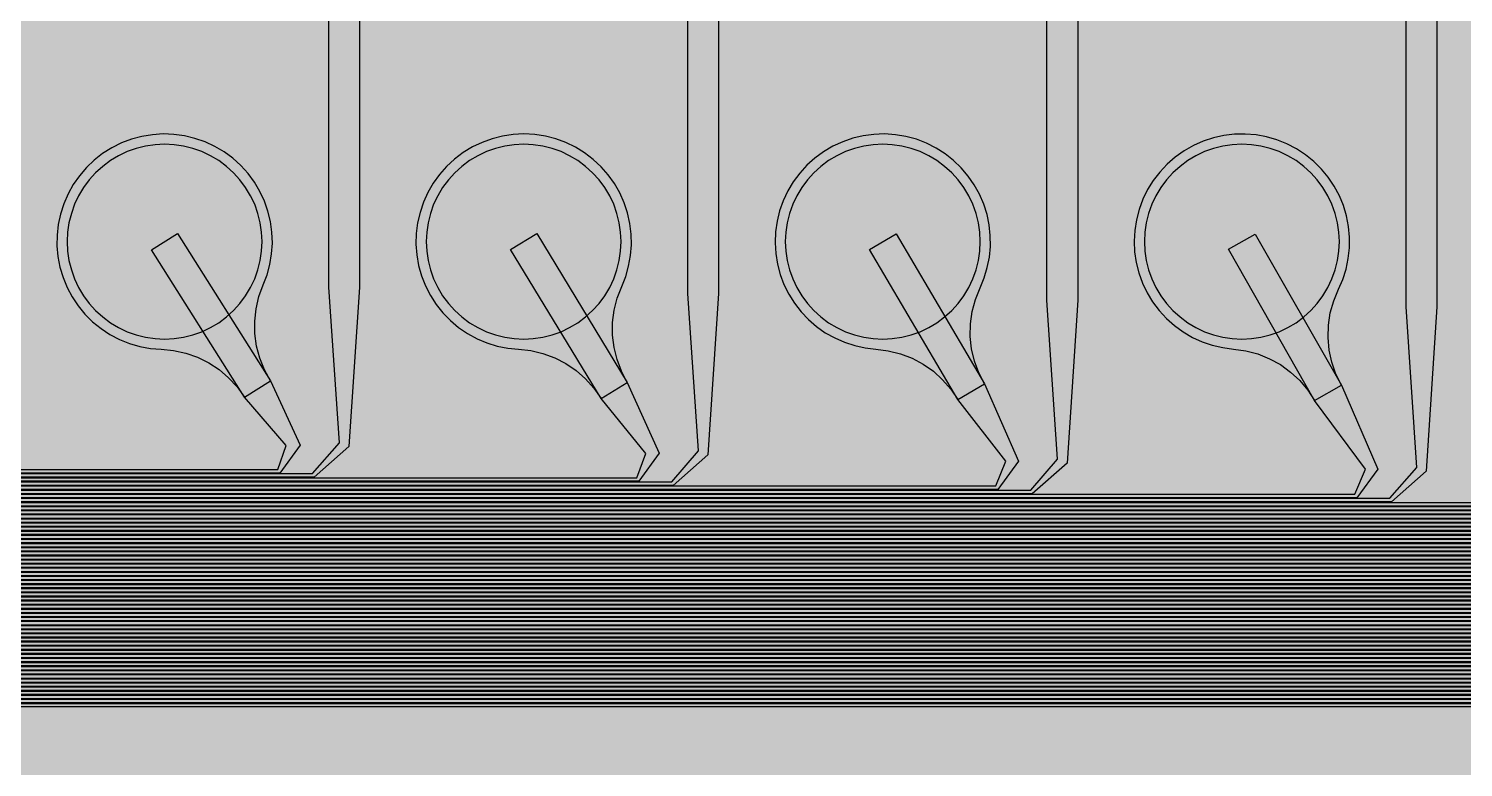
# Model space of a CAD drawing. Header units: metres. Extents: x -7231 to 10969, y -37556 to 1873.
# Drawn here: x 4474 to 5872, y -27294 to -26573 of the extents above; entities that cross this region are included whole.
import ezdxf

# ---------------------------------------------------------------- set-up
doc = ezdxf.new("R2010")
doc.units = ezdxf.units.M
for name, color, linetype in [('Metal1', 4, 'CONTINUOUS'), ('Metal2', 3, 'CONTINUOUS'), ('Polyimide', 7, 'CONTINUOUS'), ('Polyimide_Negative', 5, 'CONTINUOUS')]:
    doc.layers.add(name, color=color, linetype=linetype)

msp = doc.modelspace()

# ---------------------------------------------------------------- hatches: boundary and pattern name
at = {"layer": 'Polyimide'}
msp.add_hatch(color=7, dxfattribs=at).paths.add_polyline_path([(4065.7, -468), (4066.7, -502), (4068.5, -536), (4071.4, -570), (4075.5, -604), (4081, -638), (4088, -672), (4096.5, -706), (4106.6, -740), (4118.3, -774), (4131.6, -808), (4146.5, -842), (4162.9, -876), (4180.7, -910), (4199.8, -944), (4220.2, -978), (4241.7, -1012), (4264.2, -1046), (4287.5, -1080), (4311.5, -1114), (4336, -1148), (4360.9, -1182), (4385.9, -1216), (4410.9, -1250), (4435.7, -1284), (4460.2, -1318), (4484.2, -1352), (4507.5, -1385.9), (4530, -1419.9), (4551.5, -1453.9), (4571.9, -1487.9), (4591.1, -1521.9), (4608.9, -1555.9), (4625.3, -1589.9), (4640.1, -1623.9), (4653.4, -1657.9), (4665.1, -1691.9), (4675.2, -1725.9), (4683.7, -1759.9), (4690.7, -1793.9), (4696.2, -1827.9), (4700.3, -1861.9), (4703.2, -1895.9), (4705.1, -1929.9), (4706.1, -1963.9), (4706.4, -1997.9), (4706.5, -2031.9), (4706.5, -4793), (4710, -4838.4), (4720.2, -4882.7), (4737.1, -4925), (4760.1, -4964.2), (4788.9, -4999.5), (4822.6, -5030), (4860.5, -5055.1), (4901.8, -5074.2), (4901.8, -5074.2), (4970.7, -5105.2), (5034.7, -5145.3), (5092.8, -5193.5), (5143.8, -5249.2), (5186.9, -5311.2), (5221.2, -5378.4), (5246.2, -5449.7), (5261.4, -5523.7), (5266.5, -5599), (5261.4, -5674.3), (5246.2, -5748.3), (5221.2, -5819.6), (5186.9, -5886.8), (5143.8, -5948.8), (5092.8, -6004.5), (5034.7, -6052.7), (4970.7, -6092.8), (4901.8, -6123.8), (4860.5, -6142.9), (4822.6, -6168), (4788.9, -6198.5), (4760.1, -6233.8), (4737.1, -6273), (4720.2, -6315.3), (4710, -6359.6), (4706.5, -6405), (4706.5, -9221.5), (4710, -9266.9), (4720.2, -9311.2), (4737.1, -9353.5), (4760.1, -9392.7), (4788.9, -9428), (4822.6, -9458.5), (4860.5, -9483.6), (4901.8, -9502.7), (4970.7, -9533.7), (5034.7, -9573.8), (5092.8, -9622), (5143.8, -9677.7), (5186.9, -9739.7), (5221.2, -9806.9), (5246.2, -9878.2), (5261.4, -9952.2), (5266.5, -10027.5), (5261.4, -10102.8), (5246.2, -10176.8), (5221.2, -10248.1), (5186.9, -10315.3), (5143.8, -10377.3), (5092.8, -10433), (5034.7, -10481.2), (4970.7, -10521.3), (4901.8, -10552.3), (4860.5, -10571.4), (4822.6, -10596.5), (4788.9, -10627), (4760.1, -10662.3), (4737.1, -10701.5), (4720.2, -10743.8), (4710, -10788.1), (4706.5, -10833.5), (4706.5, -13650), (4710, -13695.4), (4720.2, -13739.7), (4737.1, -13782), (4760.1, -13821.2), (4788.9, -13856.5), (4822.6, -13887), (4860.5, -13912.1), (4901.8, -13931.2), (4970.7, -13962.2), (5034.7, -14002.2), (5092.8, -14050.5), (5143.8, -14106.2), (5186.9, -14168.2), (5221.2, -14235.4), (5246.2, -14306.7), (5261.4, -14380.7), (5266.5, -14456), (5261.4, -14531.3), (5246.2, -14605.3), (5221.2, -14676.5), (5186.9, -14743.8), (5143.8, -14805.8), (5092.8, -14861.5), (5034.7, -14909.7), (4970.7, -14949.8), (4901.8, -14980.8), (4860.5, -14999.9), (4822.6, -15025), (4788.9, -15055.5), (4760.1, -15090.8), (4737.1, -15130), (4720.2, -15172.3), (4710, -15216.6), (4706.5, -15262), (4706.5, -15456), (4720.9, -15750), (4764.1, -16041.3), (4835.7, -16326.8), (4934.9, -16604), (5060.7, -16870.2), (5212.1, -17122.7), (5387.5, -17359.2), (5585.2, -17577.3), (5803.3, -17775), (6039.8, -17950.4), (6292.3, -18101.8), (6558.4, -18227.6), (6835.6, -18326.8), (7121.2, -18398.3), (7412.4, -18441.5), (7706.5, -18456), (9969, -18456), (10047.4, -18459.8), (10125.1, -18471.4), (10201.2, -18490.4), (10275.2, -18516.9), (10346.1, -18550.5), (10413.5, -18590.8), (10476.5, -18637.6), (10534.7, -18690.3), (10587.4, -18748.5), (10634.2, -18811.5), (10674.5, -18878.9), (10708.1, -18949.8), (10734.6, -19023.8), (10753.6, -19099.9), (10765.2, -19177.6), (10769, -19256), (10769, -20895.8), (10730.2, -20951.4), (10694.6, -21009.1), (10662.2, -21068.6), (10633.2, -21129.9), (10607.6, -21192.7), (10585.5, -21256.7), (10566.9, -21322), (10552, -21388.1), (10540.8, -21455), (10533.4, -21522.3), (10529.6, -21590), (10529.6, -21657.8), (10533.4, -21725.5), (10540.8, -21792.9), (10552, -21859.7), (10566.9, -21925.9), (10585.5, -21991.1), (10607.6, -22055.2), (10633.2, -22117.9), (10662.2, -22179.2), (10694.6, -22238.7), (10730.2, -22296.4), (10769, -22352), (10769, -32454.2), (10728.7, -32510.5), (10691.7, -32568.9), (10658, -32629.3), (10627.8, -32691.6), (10601.2, -32755.4), (10578.2, -32820.7), (10558.9, -32887.1), (10543.4, -32954.5), (10531.8, -33022.7), (10524, -33091.4), (10520.1, -33160.5), (10520.1, -33229.7), (10524, -33298.8), (10531.8, -33367.5), (10543.4, -33435.7), (10558.9, -33503.1), (10578.2, -33569.5), (10601.2, -33634.8), (10627.8, -33698.6), (10658, -33760.8), (10691.7, -33821.3), (10728.7, -33879.7), (10769, -33936), (10769, -36556), (10765.2, -36634.4), (10753.6, -36712.1), (10734.6, -36788.2), (10708.1, -36862.1), (10674.5, -36933.1), (10634.2, -37000.5), (10587.4, -37063.5), (10534.7, -37121.7), (10476.5, -37174.4), (10413.5, -37221.2), (10346.1, -37261.5), (10275.2, -37295.1), (10201.2, -37321.6), (10125.1, -37340.6), (10047.4, -37352.1), (9969, -37356), (-6231, -37356), (-6309.4, -37352.1), (-6387.1, -37340.6), (-6463.2, -37321.6), (-6537.2, -37295.1), (-6608.1, -37261.5), (-6675.5, -37221.2), (-6738.5, -37174.4), (-6796.7, -37121.7), (-6849.4, -37063.5), (-6896.2, -37000.5), (-6936.5, -36933.1), (-6970.1, -36862.1), (-6996.6, -36788.2), (-7015.6, -36712.1), (-7027.2, -36634.4), (-7031, -36556), (-7031, -33936), (-6990.7, -33879.8), (-6953.7, -33821.3), (-6920, -33760.9), (-6889.8, -33698.6), (-6863.2, -33634.8), (-6840.2, -33569.5), (-6820.9, -33503.1), (-6805.4, -33435.7), (-6793.7, -33367.5), (-6785.9, -33298.8), (-6782, -33229.7), (-6782, -33160.5), (-6785.9, -33091.4), (-6793.7, -33022.7), (-6805.4, -32954.5), (-6820.9, -32887.1), (-6840.2, -32820.6), (-6863.2, -32755.4), (-6889.8, -32691.5), (-6920, -32629.3), (-6953.7, -32568.9), (-6990.7, -32510.4), (-7031, -32454.2), (-7031, -22364.8), (-6990.7, -22308.6), (-6953.7, -22250.1), (-6920, -22189.7), (-6889.8, -22127.5), (-6863.2, -22063.6), (-6840.2, -21998.4), (-6820.9, -21931.9), (-6805.4, -21864.5), (-6793.7, -21796.3), (-6785.9, -21727.6), (-6782, -21658.5), (-6782, -21589.3), (-6785.9, -21520.3), (-6793.7, -21451.5), (-6805.4, -21383.3), (-6820.9, -21315.9), (-6840.2, -21249.5), (-6863.2, -21184.2), (-6889.8, -21120.4), (-6920, -21058.1), (-6953.7, -20997.7), (-6990.7, -20939.3), (-7031, -20883), (-7031, -19256), (-7027.2, -19177.6), (-7015.6, -19099.9), (-6996.6, -19023.8), (-6970.1, -18949.8), (-6936.5, -18878.9), (-6896.2, -18811.5), (-6849.4, -18748.5), (-6796.7, -18690.3), (-6738.5, -18637.6), (-6675.5, -18590.8), (-6608.1, -18550.5), (-6537.2, -18516.9), (-6463.2, -18490.4), (-6387.1, -18471.4), (-6309.4, -18459.8), (-6231, -18456), (-3968.5, -18456), (-3674.4, -18441.5), (-3383.2, -18398.3), (-3097.6, -18326.8), (-2820.4, -18227.6), (-2554.3, -18101.8), (-2301.8, -17950.4), (-2065.3, -17775), (-1847.2, -17577.3), (-1649.5, -17359.2), (-1474.1, -17122.7), (-1322.7, -16870.2), (-1196.9, -16604), (-1097.7, -16326.8), (-1026.1, -16041.3), (-982.9, -15750), (-968.5, -15456), (-968.5, -15262), (-972, -15216.6), (-982.2, -15172.3), (-999.1, -15130), (-1022.1, -15090.8), (-1050.9, -15055.5), (-1084.6, -15025), (-1122.5, -14999.9), (-1163.8, -14980.8), (-1232.7, -14949.8), (-1296.7, -14909.7), (-1354.8, -14861.5), (-1405.8, -14805.8), (-1448.9, -14743.8), (-1483.2, -14676.5), (-1508.2, -14605.3), (-1523.4, -14531.3), (-1528.5, -14456), (-1523.4, -14380.7), (-1508.2, -14306.7), (-1483.2, -14235.4), (-1448.9, -14168.2), (-1405.8, -14106.2), (-1354.8, -14050.5), (-1296.7, -14002.2), (-1232.7, -13962.2), (-1163.8, -13931.2), (-1122.5, -13912.1), (-1084.6, -13887), (-1050.9, -13856.5), (-1022.1, -13821.2), (-999.1, -13782), (-982.2, -13739.7), (-972, -13695.4), (-968.5, -13650), (-968.5, -12309.6), (-972, -12264.3), (-982.2, -12219.9), (-999.1, -12177.7), (-1022.1, -12138.5), (-1050.9, -12103.2), (-1084.6, -12072.6), (-1122.5, -12047.5), (-1163.8, -12028.5), (-1232.7, -11997.4), (-1296.7, -11957.4), (-1354.8, -11909.1), (-1405.8, -11853.5), (-1448.9, -11791.5), (-1483.2, -11724.2), (-1508.2, -11653), (-1523.4, -11579), (-1528.5, -11503.7), (-1523.4, -11428.3), (-1508.2, -11354.4), (-1483.2, -11283.1), (-1448.9, -11215.9), (-1405.8, -11153.8), (-1354.8, -11098.2), (-1296.7, -11049.9), (-1232.7, -11009.9), (-1163.8, -10978.8), (-1122.5, -10959.8), (-1084.6, -10934.7), (-1050.9, -10904.1), (-1022.1, -10868.9), (-999.1, -10829.6), (-982.2, -10787.4), (-972, -10743), (-968.5, -10697.7), (-968.5, -9357.3), (-972, -9311.9), (-982.2, -9267.6), (-999.1, -9225.4), (-1022.1, -9186.1), (-1050.9, -9150.8), (-1084.6, -9120.3), (-1122.5, -9095.2), (-1163.8, -9076.2), (-1163.8, -9076.2), (-1232.7, -9045.1), (-1296.7, -9005.1), (-1354.8, -8956.8), (-1405.8, -8901.1), (-1448.9, -8839.1), (-1483.2, -8771.9), (-1508.2, -8700.6), (-1523.4, -8626.7), (-1528.5, -8551.3), (-1523.4, -8476), (-1508.2, -8402), (-1483.2, -8330.8), (-1448.9, -8263.5), (-1405.8, -8201.5), (-1354.8, -8145.9), (-1296.7, -8097.6), (-1232.7, -8057.6), (-1163.8, -8026.5), (-1163.8, -8026.5), (-1122.5, -8007.4), (-1084.6, -7982.4), (-1050.9, -7951.8), (-1022.1, -7916.5), (-999.1, -7877.3), (-982.2, -7835), (-972, -7790.7), (-968.5, -7745.4), (-968.5, -6405), (-972, -6359.6), (-982.2, -6315.3), (-999.1, -6273), (-1022.1, -6233.8), (-1050.9, -6198.5), (-1084.6, -6168), (-1122.5, -6142.9), (-1163.8, -6123.8), (-1163.8, -6123.8), (-1232.7, -6092.8), (-1296.7, -6052.7), (-1354.8, -6004.5), (-1405.8, -5948.8), (-1448.9, -5886.8), (-1483.2, -5819.6), (-1508.2, -5748.3), (-1523.4, -5674.3), (-1528.5, -5599), (-1523.4, -5523.7), (-1508.2, -5449.7), (-1483.2, -5378.4), (-1448.9, -5311.2), (-1405.8, -5249.2), (-1354.8, -5193.5), (-1296.7, -5145.3), (-1232.7, -5105.2), (-1163.8, -5074.2), (-1163.8, -5074.2), (-1122.5, -5055.1), (-1084.6, -5030), (-1050.9, -4999.5), (-1022.1, -4964.2), (-999.1, -4925), (-982.2, -4882.7), (-972, -4838.4), (-968.5, -4793), (-968.5, -2031.9), (-968.4, -1997.9), (-968.1, -1963.9), (-967.1, -1929.9), (-965.2, -1895.9), (-962.2, -1861.9), (-958, -1827.9), (-952.4, -1793.9), (-945.3, -1759.9), (-936.6, -1725.9), (-926.4, -1691.9), (-914.4, -1657.9), (-900.9, -1623.9), (-885.7, -1589.9), (-869.1, -1555.9), (-850.9, -1521.9), (-831.4, -1487.9), (-810.6, -1453.9), (-788.7, -1419.9), (-765.8, -1385.9), (-742.1, -1352), (-717.6, -1318), (-692.7, -1284), (-667.4, -1250), (-641.9, -1216), (-616.4, -1182), (-591.1, -1148), (-566.1, -1114), (-541.7, -1080), (-517.9, -1046), (-495, -1012), (-473.1, -978), (-452.4, -944), (-432.8, -910), (-414.7, -876), (-398, -842), (-382.9, -808), (-369.3, -774), (-357.4, -740), (-347.1, -706), (-338.4, -672), (-331.3, -638), (-325.7, -604), (-321.5, -570), (-318.6, -536), (-316.7, -502), (-315.7, -468), (-315.3, -434), (-315.2, -400), (-315.2, 401), (-315.2, 451), (-315.2, 1644), (-270.2, 1644), (-270, 1637.1), (-269.4, 1630.3), (-268.2, 1623.5), (-266.7, 1616.8), (-264.7, 1610.2), (-262.3, 1603.8), (-259.4, 1597.6), (-256.2, 1591.5), (-252.6, 1585.7), (-248.6, 1580.1), (-244.2, 1574.8), (-239.5, 1569.8), (-234.5, 1565.1), (-229.2, 1560.7), (-223.6, 1556.7), (-217.8, 1553.1), (-211.7, 1549.8), (-205.4, 1547), (-199, 1544.6), (-192.4, 1542.6), (-185.7, 1541), (-179, 1539.9), (-172.1, 1539.2), (-165.2, 1539), (-158.4, 1539.2), (-151.5, 1539.9), (-144.8, 1541), (-138.1, 1542.6), (-131.5, 1544.6), (-125.1, 1547), (-118.8, 1549.8), (-112.8, 1553.1), (-106.9, 1556.7), (-101.3, 1560.7), (-96, 1565.1), (-91, 1569.8), (-86.3, 1574.8), (-81.9, 1580.1), (-77.9, 1585.7), (-74.3, 1591.5), (-71.1, 1597.6), (-68.2, 1603.8), (-65.8, 1610.2), (-63.8, 1616.8), (-62.3, 1623.5), (-61.1, 1630.3), (-60.5, 1637.1), (-60.2, 1644), (1853, 1644), (1853, 1573), (3815.2, 1573), (3815.5, 1579.5), (3816.1, 1586.1), (3817.2, 1592.5), (3818.7, 1598.9), (3820.6, 1605.1), (3822.9, 1611.3), (3825.6, 1617.2), (3828.6, 1623), (3832.1, 1628.6), (3835.9, 1633.9), (3840.1, 1638.9), (3844.5, 1643.7), (3849.3, 1648.2), (3854.4, 1652.3), (3859.7, 1656.1), (3865.2, 1659.6), (3871, 1662.7), (3877, 1665.4), (3883.1, 1667.7), (3889.4, 1669.6), (3895.7, 1671.1), (3902.2, 1672.1), (3908.7, 1672.8), (3915.2, 1673), (3921.8, 1672.8), (3928.3, 1672.1), (3934.8, 1671.1), (3941.1, 1669.6), (3947.4, 1667.7), (3953.5, 1665.4), (3959.5, 1662.7), (3965.2, 1659.6), (3970.8, 1656.1), (3976.1, 1652.3), (3981.2, 1648.2), (3986, 1643.7), (3990.4, 1638.9), (3994.6, 1633.9), (3998.4, 1628.6), (4001.9, 1623), (4004.9, 1617.2), (4007.6, 1611.3), (4009.9, 1605.1), (4011.8, 1598.9), (4013.3, 1592.5), (4014.4, 1586.1), (4015, 1579.5), (4015.2, 1573), (4065.2, 1573), (4065.2, 451), (4065.2, 401), (4065.2, -400), (4065.3, -434), (4065.7, -468)])

# ---------------------------------------------------------------- linework, layer by layer
at = {"layer": 'Metal1'}
for points in [[(2640.8, -19211.9), (2640.8, -27202.3), (2669.7, -27231.2), (9450.8, -27231.2), (9479.8, -27202.3), (9479.8, -25831.7), (9450.8, -25802.8), (9010.8, -25802.8), (8976.6, -25773), (8966.5, -25636.9), (8966.5, -24931), (8996.5, -24931), (8996.5, -25636.9), (8986.4, -25769), (9012.2, -25799.2), (9452.2, -25799.2), (9483.2, -25830.3), (9483.2, -27203.7), (9452.2, -27234.7), (2668.3, -27234.7), (2637.2, -27203.7), (2637.2, -19211.9)], [(2648.8, -19211.9), (2648.8, -27194.3), (2677.7, -27223.2), (9442.8, -27223.2), (9471.8, -27194.3), (9471.8, -25839.7), (9442.8, -25810.7), (8660.8, -25810.7), (8626.6, -25781), (8616.5, -25643.3), (8616.5, -24931), (8646.5, -24931), (8646.5, -25643.3), (8636.4, -25777), (8662.2, -25807.2), (9444.2, -25807.2), (9475.3, -25838.3), (9475.3, -27195.7), (9444.2, -27226.7), (2676.3, -27226.7), (2645.2, -27195.7), (2645.2, -19211.9)], [(2656.8, -19211.9), (2656.8, -27186.3), (2685.7, -27215.2), (9434.8, -27215.2), (9463.8, -27186.3), (9463.8, -25847.7), (9434.8, -25818.7), (8310.8, -25818.7), (8276.6, -25789), (8266.5, -25649.7), (8266.5, -24931), (8296.5, -24931), (8296.5, -25649.7), (8286.4, -25785), (8312.2, -25815.2), (9436.2, -25815.2), (9467.2, -25846.3), (9467.2, -27187.7), (9436.2, -27218.8), (2684.3, -27218.8), (2653.2, -27187.7), (2653.2, -19211.9)], [(2664.8, -19211.9), (2664.8, -27178.3), (2693.7, -27207.2), (9426.8, -27207.2), (9455.8, -27178.3), (9455.8, -25855.7), (9426.8, -25826.8), (7960.8, -25826.8), (7926.6, -25797), (7916.5, -25656.1), (7916.5, -24931), (7946.5, -24931), (7946.5, -25656.1), (7936.4, -25793), (7962.2, -25823.2), (9428.2, -25823.2), (9459.3, -25854.3), (9459.3, -27179.7), (9428.2, -27210.7), (2692.3, -27210.7), (2661.2, -27179.7), (2661.2, -19211.9)], [(2672.8, -19211.9), (2672.8, -27170.3), (2701.7, -27199.2), (9418.8, -27199.2), (9447.8, -27170.3), (9447.8, -25863.7), (9418.8, -25834.8), (7610.8, -25834.8), (7576.7, -25805), (7566.5, -25662.5), (7566.5, -24931), (7596.5, -24931), (7596.5, -25662.5), (7586.3, -25801), (7612.2, -25831.2), (9420.2, -25831.2), (9451.2, -25862.3), (9451.2, -27171.7), (9420.2, -27202.7), (2700.3, -27202.7), (2669.2, -27171.7), (2669.2, -19211.9)], [(2680.8, -19211.9), (2680.8, -27162.3), (2709.7, -27191.2), (9410.8, -27191.2), (9439.8, -27162.3), (9439.8, -25871.7), (9410.8, -25842.7), (7260.8, -25842.7), (7226.7, -25813), (7216.5, -25668.9), (7216.5, -24931), (7246.5, -24931), (7246.5, -25668.9), (7236.3, -25809), (7262.2, -25839.2), (9412.2, -25839.2), (9443.3, -25870.3), (9443.3, -27163.7), (9412.2, -27194.7), (2708.3, -27194.7), (2677.2, -27163.7), (2677.2, -19211.9)], [(2688.8, -19211.9), (2688.8, -27154.3), (2717.7, -27183.2), (9402.8, -27183.2), (9431.8, -27154.3), (9431.8, -25879.7), (9402.8, -25850.7), (6910.8, -25850.7), (6876.7, -25821), (6866.5, -25675.3), (6866.5, -24931), (6896.5, -24931), (6896.5, -25675.3), (6886.3, -25817), (6912.2, -25847.2), (9404.2, -25847.2), (9435.2, -25878.3), (9435.2, -27155.7), (9404.2, -27186.8), (2716.3, -27186.8), (2685.2, -27155.7), (2685.2, -19211.9)], [(2696.8, -19211.9), (2696.8, -27146.3), (2725.7, -27175.2), (9394.8, -27175.2), (9423.8, -27146.3), (9423.8, -25887.7), (9394.8, -25858.8), (6560.8, -25858.8), (6526.8, -25829), (6516.5, -25681.7), (6516.5, -24931), (6546.5, -24931), (6546.5, -25681.7), (6536.2, -25825), (6562.2, -25855.2), (9396.2, -25855.2), (9427.3, -25886.3), (9427.3, -27147.7), (9396.2, -27178.7), (2724.3, -27178.7), (2693.2, -27147.7), (2693.2, -19211.9)], [(2704.8, -19211.9), (2704.8, -27138.3), (2733.7, -27167.2), (9386.8, -27167.2), (9415.8, -27138.3), (9415.8, -25895.7), (9386.8, -25866.8), (6210.8, -25866.8), (6176.8, -25837), (6166.5, -25688.1), (6166.5, -24931), (6196.5, -24931), (6196.5, -25688.1), (6186.2, -25833), (6212.2, -25863.2), (9388.2, -25863.2), (9419.2, -25894.3), (9419.2, -27139.7), (9388.2, -27170.7), (2732.3, -27170.7), (2701.2, -27139.7), (2701.2, -19211.9)], [(2712.8, -19211.9), (2712.8, -27130.3), (2741.7, -27159.2), (9378.8, -27159.2), (9407.8, -27130.3), (9407.8, -25903.7), (9378.8, -25874.7), (5860.8, -25874.7), (5826.8, -25844.9), (5816.5, -25694.5), (5816.5, -24931), (5846.5, -24931), (5846.5, -25694.5), (5836.2, -25841.1), (5862.2, -25871.2), (9380.2, -25871.2), (9411.3, -25902.3), (9411.3, -27131.7), (9380.2, -27162.7), (2740.3, -27162.7), (2709.2, -27131.7), (2709.2, -19211.9)], [(2720.8, -19211.9), (2720.8, -27122.3), (2749.7, -27151.2), (9370.8, -27151.2), (9399.8, -27122.3), (9399.8, -25911.7), (9370.8, -25882.7), (5510.8, -25882.7), (5476.8, -25852.9), (5466.5, -25700.9), (5466.5, -24931), (5496.5, -24931), (5496.5, -25700.9), (5486.2, -25849.1), (5512.2, -25879.2), (9372.2, -25879.2), (9403.2, -25910.3), (9403.2, -27123.7), (9372.2, -27154.8), (2748.3, -27154.8), (2717.2, -27123.7), (2717.2, -19211.9)], [(2728.8, -19211.9), (2728.8, -27114.3), (2757.7, -27143.2), (9362.8, -27143.2), (9391.8, -27114.3), (9391.8, -25919.7), (9362.8, -25890.8), (5160.8, -25890.8), (5126.9, -25860.9), (5116.5, -25707.3), (5116.5, -24931), (5146.5, -24931), (5146.5, -25707.3), (5136.1, -25857.1), (5162.2, -25887.2), (9364.2, -25887.2), (9395.3, -25918.3), (9395.3, -27115.7), (9364.2, -27146.7), (2756.3, -27146.7), (2725.2, -27115.7), (2725.2, -19211.9)], [(2736.8, -19211.9), (2736.8, -27106.3), (2765.7, -27135.2), (9354.8, -27135.2), (9383.8, -27106.3), (9383.8, -25927.7), (9354.8, -25898.8), (4810.8, -25898.8), (4776.9, -25868.9), (4766.5, -25713.7), (4766.5, -24931), (4796.5, -24931), (4796.5, -25713.7), (4786.1, -25865.1), (4812.2, -25895.2), (9356.2, -25895.2), (9387.2, -25926.3), (9387.2, -27107.7), (9356.2, -27138.7), (2764.3, -27138.7), (2733.2, -27107.7), (2733.2, -19211.9)], [(2744.8, -19211.9), (2744.8, -27098.3), (2773.7, -27127.2), (9346.8, -27127.2), (9375.8, -27098.3), (9375.8, -25935.7), (9346.8, -25906.7), (4460.8, -25906.7), (4426.9, -25876.9), (4416.5, -25720.1), (4416.5, -24931), (4446.5, -24931), (4446.5, -25720.1), (4436.1, -25873.1), (4462.2, -25903.2), (9348.2, -25903.2), (9379.3, -25934.3), (9379.3, -27099.7), (9348.2, -27130.7), (2772.3, -27130.7), (2741.2, -27099.7), (2741.2, -19211.9)], [(2752.8, -19211.9), (2752.8, -27090.3), (2781.7, -27119.2), (9338.8, -27119.2), (9367.8, -27090.3), (9367.8, -25943.7), (9338.8, -25914.7), (4110.8, -25914.7), (4076.9, -25884.9), (4066.5, -25726.5), (4066.5, -24931), (4096.5, -24931), (4096.5, -25726.5), (4086.1, -25881.1), (4112.2, -25911.2), (9340.2, -25911.2), (9371.2, -25942.3), (9371.2, -27091.7), (9340.2, -27122.8), (2780.3, -27122.8), (2749.2, -27091.7), (2749.2, -19211.9)], [(2760.8, -19211.9), (2760.8, -27082.3), (2789.7, -27111.2), (9330.8, -27111.2), (9359.8, -27082.3), (9359.8, -25951.7), (9330.8, -25922.8), (3760.8, -25922.8), (3726.9, -25892.9), (3716.5, -25732.9), (3716.5, -24931), (3746.5, -24931), (3746.5, -25732.9), (3736.1, -25889.1), (3762.2, -25919.2), (9332.2, -25919.2), (9363.3, -25950.3), (9363.3, -27083.7), (9332.2, -27114.7), (2788.3, -27114.7), (2757.2, -27083.7), (2757.2, -19211.9)], [(2768.8, -19211.9), (2768.8, -27074.3), (2797.7, -27103.2), (8950.8, -27103.2), (8977.1, -27073.2), (8966.5, -26902.1), (8966.5, -26041), (8996.5, -26041), (8996.5, -26902.1), (8985.9, -27076.8), (8952.2, -27106.7), (2796.3, -27106.7), (2765.2, -27075.7), (2765.2, -19211.9)], [(2776.8, -19211.9), (2776.8, -27066.3), (2805.7, -27095.2), (8600.8, -27095.2), (8627.1, -27065.2), (8616.5, -26895.7), (8616.5, -26041), (8646.5, -26041), (8646.5, -26895.7), (8635.9, -27068.8), (8602.2, -27098.7), (2804.3, -27098.7), (2773.2, -27067.7), (2773.2, -19211.9)], [(2784.8, -19211.9), (2784.8, -27058.3), (2813.7, -27087.2), (8250.8, -27087.2), (8277.1, -27057.2), (8266.5, -26889.3), (8266.5, -26041), (8296.5, -26041), (8296.5, -26889.3), (8285.9, -27060.8), (8252.2, -27090.8), (2812.3, -27090.8), (2781.2, -27059.7), (2781.2, -19211.9)], [(2792.8, -19211.9), (2792.8, -27050.3), (2821.7, -27079.2), (7900.8, -27079.2), (7927.1, -27049.2), (7916.5, -26882.9), (7916.5, -26041), (7946.5, -26041), (7946.5, -26882.9), (7935.9, -27052.8), (7902.2, -27082.8), (2820.3, -27082.8), (2789.2, -27051.7), (2789.2, -19211.9)], [(2800.8, -19211.9), (2800.8, -27042.3), (2829.7, -27071.2), (7550.8, -27071.2), (7577.1, -27041.2), (7566.5, -26876.5), (7566.5, -26041), (7596.5, -26041), (7596.5, -26876.5), (7585.9, -27044.8), (7552.2, -27074.7), (2828.3, -27074.7), (2797.2, -27043.7), (2797.2, -19211.9)], [(2808.8, -19211.9), (2808.8, -27034.3), (2837.7, -27063.2), (7200.8, -27063.2), (7227, -27033.2), (7216.5, -26870.1), (7216.5, -26041), (7246.5, -26041), (7246.5, -26870.1), (7236, -27036.8), (7202.2, -27066.7), (2836.3, -27066.7), (2805.2, -27035.7), (2805.2, -19211.9)], [(2816.8, -19211.9), (2816.8, -27026.3), (2845.7, -27055.2), (6850.8, -27055.2), (6877, -27025.1), (6866.5, -26863.7), (6866.5, -26041), (6896.5, -26041), (6896.5, -26863.7), (6886, -27028.9), (6852.2, -27058.8), (2844.3, -27058.8), (2813.2, -27027.7), (2813.2, -19211.9)], [(2824.8, -19211.9), (2824.8, -27018.3), (2853.7, -27047.2), (6500.8, -27047.2), (6527, -27017.1), (6516.5, -26857.3), (6516.5, -26041), (6546.5, -26041), (6546.5, -26857.3), (6536, -27020.9), (6502.2, -27050.8), (2852.3, -27050.8), (2821.2, -27019.7), (2821.2, -19211.9)], [(2832.7, -19211.9), (2832.7, -27010.3), (2861.7, -27039.2), (6150.8, -27039.2), (6177, -27009.1), (6166.5, -26850.9), (6166.5, -26041), (6196.5, -26041), (6196.5, -26850.9), (6186, -27012.9), (6152.2, -27042.7), (2860.3, -27042.7), (2829.2, -27011.7), (2829.2, -19211.9)], [(2840.7, -19211.9), (2840.7, -27002.3), (2869.7, -27031.2), (5800.8, -27031.2), (5827, -27001.1), (5816.5, -26844.5), (5816.5, -26041), (5846.5, -26041), (5846.5, -26844.5), (5836, -27004.9), (5802.2, -27034.7), (2868.3, -27034.7), (2837.2, -27003.7), (2837.2, -19211.9)], [(2848.7, -19211.9), (2848.7, -26994.3), (2877.7, -27023.2), (5450.8, -27023.2), (5476.9, -26993.1), (5466.5, -26838.1), (5466.5, -26041), (5496.5, -26041), (5496.5, -26838.1), (5486.1, -26996.9), (5452.2, -27026.8), (2876.3, -27026.8), (2845.2, -26995.7), (2845.2, -19211.9)], [(2856.7, -19211.9), (2856.7, -26986.3), (2885.7, -27015.2), (5100.8, -27015.2), (5126.9, -26985.1), (5116.5, -26831.7), (5116.5, -26041), (5146.5, -26041), (5146.5, -26831.7), (5136.1, -26988.9), (5102.2, -27018.8), (2884.3, -27018.8), (2853.2, -26987.7), (2853.2, -19211.9)], [(2864.7, -19211.9), (2864.7, -26978.3), (2893.7, -27007.2), (4750.8, -27007.2), (4776.9, -26977.1), (4766.5, -26825.3), (4766.5, -26041), (4796.5, -26041), (4796.5, -26825.3), (4786.1, -26980.9), (4752.2, -27010.7), (2892.3, -27010.7), (2861.2, -26979.7), (2861.2, -19211.9)]]:
    msp.add_lwpolyline(points, dxfattribs=at)
at = {"layer": 'Metal2'}
for points in [[(2644.8, -19211.9), (2644.8, -27198.3), (2673.7, -27227.2), (9446.8, -27227.2), (9475.8, -27198.3), (9475.8, -25835.7), (9446.8, -25806.8), (8970.2, -25806.8), (8910.8, -25796.5), (8795.9, -25681.6), (8817.1, -25660.4), (8927.8, -25771.1), (8970.8, -25803.2), (9448.2, -25803.2), (9479.3, -25834.3), (9479.3, -27199.7), (9448.2, -27230.7), (2672.3, -27230.7), (2641.2, -27199.7), (2641.2, -19211.9)], [(2652.8, -19211.9), (2652.8, -27190.3), (2681.7, -27219.2), (9438.8, -27219.2), (9467.8, -27190.3), (9467.8, -25843.7), (9438.8, -25814.8), (8628.2, -25814.8), (8568.9, -25804.3), (8565.9, -25801.6), (8445.9, -25681.6), (8467.1, -25660.4), (8587.1, -25780.4), (8585.6, -25779.3), (8628.8, -25811.2), (9440.2, -25811.2), (9471.2, -25842.3), (9471.2, -27191.7), (9440.2, -27222.7), (2680.3, -27222.7), (2649.2, -27191.7), (2649.2, -19211.9)], [(2660.8, -19211.9), (2660.8, -27182.3), (2689.7, -27211.2), (9430.8, -27211.2), (9459.8, -27182.3), (9459.8, -25851.7), (9430.8, -25822.7), (8286.2, -25822.7), (8228.2, -25810.4), (8215.9, -25801.6), (8095.9, -25681.6), (8117.1, -25660.4), (8237.1, -25780.4), (8242.4, -25789.1), (8286.8, -25819.2), (9432.2, -25819.2), (9463.2, -25850.3), (9463.2, -27183.7), (9432.2, -27214.7), (2688.3, -27214.7), (2657.2, -27183.7), (2657.2, -19211.9)], [(2668.8, -19211.9), (2668.8, -27174.3), (2697.7, -27203.2), (9422.8, -27203.2), (9451.8, -27174.3), (9451.8, -25859.7), (9422.8, -25830.7), (7944.2, -25830.7), (7887, -25817.1), (7865.9, -25801.6), (7745.9, -25681.6), (7767.1, -25660.4), (7887.1, -25780.4), (7899.5, -25798.4), (7944.8, -25827.2), (9424.2, -25827.2), (9455.2, -25858.3), (9455.2, -27175.7), (9424.2, -27206.8), (2696.3, -27206.8), (2665.2, -27175.7), (2665.2, -19211.9)], [(2676.8, -19211.9), (2676.8, -27166.3), (2705.7, -27195.2), (9414.8, -27195.2), (9443.8, -27166.3), (9443.8, -25867.7), (9414.8, -25838.8), (7602.2, -25838.8), (7545.7, -25824.2), (7515.9, -25801.6), (7395.9, -25681.6), (7417.1, -25660.4), (7537.1, -25780.4), (7556.9, -25807.4), (7602.8, -25835.2), (9416.2, -25835.2), (9447.2, -25866.3), (9447.2, -27167.7), (9416.2, -27198.7), (2704.3, -27198.7), (2673.2, -27167.7), (2673.2, -19211.9)], [(2684.8, -19211.9), (2684.8, -27158.3), (2713.7, -27187.2), (9406.8, -27187.2), (9435.8, -27158.3), (9435.8, -25875.7), (9406.8, -25846.8), (7260.2, -25846.8), (7204.2, -25831.4), (7165.9, -25801.6), (7045.9, -25681.6), (7067.1, -25660.4), (7187.1, -25780.4), (7214.4, -25816.2), (7260.8, -25843.2), (9408.2, -25843.2), (9439.2, -25874.3), (9439.2, -27159.7), (9408.2, -27190.7), (2712.3, -27190.7), (2681.2, -27159.7), (2681.2, -19211.9)], [(2692.8, -19211.9), (2692.8, -27150.3), (2721.7, -27179.2), (9398.8, -27179.2), (9427.8, -27150.3), (9427.8, -25883.7), (9398.8, -25854.7), (6877.3, -25854.7), (6822.7, -25837.4), (6798.7, -25814.3), (6694.6, -25680.2), (6718.4, -25661.8), (6822.4, -25795.9), (6835.9, -25821.2), (6878.1, -25851.2), (9400.2, -25851.2), (9431.2, -25882.3), (9431.2, -27151.7), (9400.2, -27182.7), (2720.3, -27182.7), (2689.2, -27151.7), (2689.2, -19211.9)], [(2700.8, -19211.9), (2700.8, -27142.3), (2729.7, -27171.2), (9390.8, -27171.2), (9419.8, -27142.3), (9419.8, -25891.7), (9390.8, -25862.7), (6527.3, -25862.7), (6473.5, -25844.5), (6445.7, -25816.2), (6344.5, -25679.9), (6368.5, -25662.1), (6469.8, -25798.3), (6486.2, -25829.4), (6528.1, -25859.2), (9392.2, -25859.2), (9423.2, -25890.3), (9423.2, -27143.7), (9392.2, -27174.8), (2728.3, -27174.8), (2697.2, -27143.7), (2697.2, -19211.9)], [(2708.8, -19211.9), (2708.8, -27134.3), (2737.7, -27163.2), (9382.8, -27163.2), (9411.8, -27134.3), (9411.8, -25899.7), (9382.8, -25870.8), (6177.3, -25870.8), (6124.2, -25851.6), (6092.8, -25817.9), (5994.3, -25679.7), (6018.7, -25662.3), (6117.3, -25800.5), (6136.4, -25837.5), (6178.1, -25867.2), (9384.2, -25867.2), (9415.2, -25898.3), (9415.2, -27135.7), (9384.2, -27166.7), (2736.3, -27166.7), (2705.2, -27135.7), (2705.2, -19211.9)], [(2716.8, -19211.9), (2716.8, -27126.3), (2745.7, -27155.2), (9374.8, -27155.2), (9403.8, -27126.3), (9403.8, -25907.7), (9374.8, -25878.8), (5827.3, -25878.8), (5774.9, -25858.8), (5740.1, -25819.5), (5644.1, -25679.5), (5668.9, -25662.5), (5764.8, -25802.5), (5786.6, -25845.7), (5828.1, -25875.2), (9376.2, -25875.2), (9407.2, -25906.3), (9407.2, -27127.7), (9376.2, -27158.7), (2744.3, -27158.7), (2713.2, -27127.7), (2713.2, -19211.9)], [(2724.8, -19211.9), (2724.8, -27118.3), (2753.7, -27147.2), (9366.8, -27147.2), (9395.8, -27118.3), (9395.8, -25915.7), (9366.8, -25886.7), (5477.3, -25886.7), (5425.5, -25866.2), (5387.4, -25820.9), (5294, -25679.3), (5319, -25662.7), (5412.5, -25804.4), (5436.9, -25853.8), (5478.2, -25883.2), (9368.2, -25883.2), (9399.2, -25914.3), (9399.2, -27119.7), (9368.2, -27150.7), (2752.3, -27150.7), (2721.2, -27119.7), (2721.2, -19211.9)], [(2732.8, -19211.9), (2732.8, -27110.3), (2761.7, -27139.2), (9358.8, -27139.2), (9387.8, -27110.3), (9387.8, -25923.7), (9358.8, -25894.7), (5127.3, -25894.7), (5076.1, -25873.5), (5034.9, -25822.2), (4943.8, -25679.1), (4969.2, -25662.9), (5060.2, -25806.1), (5087.1, -25861.8), (5128.2, -25891.2), (9360.2, -25891.2), (9391.2, -25922.3), (9391.2, -27111.7), (9360.2, -27142.8), (2760.3, -27142.8), (2729.2, -27111.7), (2729.2, -19211.9)], [(2740.8, -19211.9), (2740.8, -27102.3), (2769.7, -27131.2), (9350.8, -27131.2), (9379.8, -27102.3), (9379.8, -25931.7), (9350.8, -25902.8), (4777.3, -25902.8), (4726.7, -25881), (4682.5, -25823.5), (4593.7, -25678.8), (4619.3, -25663.2), (4708.1, -25807.8), (4737.3, -25869.9), (4778.2, -25899.2), (9352.2, -25899.2), (9383.2, -25930.3), (9383.2, -27103.7), (9352.2, -27134.7), (2768.3, -27134.7), (2737.2, -27103.7), (2737.2, -19211.9)], [(2748.8, -19211.9), (2748.8, -27094.3), (2777.7, -27123.2), (9342.8, -27123.2), (9371.8, -27094.3), (9371.8, -25939.7), (9342.8, -25910.8), (4427.2, -25910.8), (4377.3, -25888.4), (4330.2, -25824.6), (4243.6, -25678.7), (4269.4, -25663.3), (4356, -25809.3), (4387.6, -25878), (4428.2, -25907.2), (9344.2, -25907.2), (9375.2, -25938.3), (9375.2, -27095.7), (9344.2, -27126.7), (2776.3, -27126.7), (2745.2, -27095.7), (2745.2, -19211.9)], [(2756.8, -19211.9), (2756.8, -27086.3), (2785.7, -27115.2), (9334.8, -27115.2), (9363.8, -27086.3), (9363.8, -25947.7), (9334.8, -25918.7), (4077.2, -25918.7), (4027.8, -25896), (3978, -25825.6), (3893.5, -25678.5), (3919.5, -25663.5), (4004, -25810.7), (4037.8, -25886), (4078.2, -25915.2), (9336.2, -25915.2), (9367.2, -25946.3), (9367.2, -27087.7), (9336.2, -27118.7), (2784.3, -27118.7), (2753.2, -27087.7), (2753.2, -19211.9)], [(2764.8, -19211.9), (2764.8, -27078.3), (2793.7, -27107.2), (9326.8, -27107.2), (9355.8, -27078.3), (9355.8, -25955.7), (9326.8, -25926.7), (3727.2, -25926.7), (3678.3, -25903.5), (3625.9, -25826.6), (3543.4, -25678.3), (3569.6, -25663.7), (3652.1, -25812), (3688, -25894), (3728.2, -25923.2), (9328.2, -25923.2), (9359.2, -25954.3), (9359.2, -27079.7), (9328.2, -27110.8), (2792.3, -27110.8), (2761.2, -27079.7), (2761.2, -19211.9)], [(2772.8, -19211.9), (2772.8, -27070.3), (2801.7, -27099.2), (8916.8, -27099.2), (8930.8, -27073.2), (8863.9, -26948.3), (8792.8, -26787.1), (8820.2, -26774.9), (8891.4, -26936.2), (8940.4, -27073.9), (8918.7, -27102.8), (2800.3, -27102.8), (2769.2, -27071.7), (2769.2, -19211.9)], [(2780.8, -19211.9), (2780.8, -27062.3), (2809.7, -27091.2), (8566.8, -27091.2), (8580.5, -27065.3), (8514, -26944.3), (8442.8, -26787.2), (8470.2, -26774.8), (8541.3, -26932), (8590.2, -27066), (8568.7, -27094.7), (2808.3, -27094.7), (2777.2, -27063.7), (2777.2, -19211.9)], [(2788.8, -19211.9), (2788.8, -27054.3), (2817.7, -27083.2), (8216.8, -27083.2), (8230.2, -27057.5), (8164.4, -26941.2), (8092.9, -26787.3), (8120.1, -26774.7), (8191.6, -26928.6), (8240, -27058.1), (8218.7, -27086.7), (2816.3, -27086.7), (2785.2, -27055.7), (2785.2, -19211.9)], [(2796.8, -19211.9), (2796.8, -27046.3), (2825.7, -27075.2), (7866.7, -27075.2), (7879.8, -27049.6), (7816, -26940.6), (7743, -26787.5), (7770, -26774.5), (7843.1, -26927.7), (7889.8, -27050.2), (7868.7, -27078.8), (2824.3, -27078.8), (2793.2, -27047.7), (2793.2, -19211.9)], [(2804.8, -19211.9), (2804.8, -27038.3), (2833.7, -27067.2), (7516.7, -27067.2), (7529.4, -27041.8), (7467.7, -26940), (7393, -26787.6), (7420, -26774.4), (7494.7, -26926.8), (7539.6, -27042.3), (7518.7, -27070.8), (2832.3, -27070.8), (2801.2, -27039.7), (2801.2, -19211.9)], [(2812.8, -19211.9), (2812.8, -27030.3), (2841.7, -27059.2), (7166.7, -27059.2), (7178.9, -27034), (7119.5, -26939.3), (7043.1, -26787.8), (7069.9, -26774.2), (7146.3, -26925.8), (7189.5, -27034.4), (7168.7, -27062.7), (2840.3, -27062.7), (2809.2, -27031.7), (2809.2, -19211.9)], [(2820.8, -19211.9), (2820.8, -27022.3), (2849.7, -27051.2), (6816.7, -27051.2), (6828.5, -27026.2), (6771.4, -26938.5), (6693.2, -26787.9), (6719.8, -26774.1), (6798, -26924.7), (6839.3, -27026.6), (6818.7, -27054.7), (2848.3, -27054.7), (2817.2, -27023.7), (2817.2, -19211.9)], [(2828.8, -19211.9), (2828.8, -27014.3), (2857.7, -27043.2), (6466.7, -27043.2), (6478, -27018.4), (6423.3, -26937.7), (6343.3, -26788.1), (6369.7, -26773.9), (6449.8, -26923.6), (6489.2, -27018.7), (6468.7, -27046.7), (2856.3, -27046.7), (2825.2, -27015.7), (2825.2, -19211.9)], [(2836.8, -19211.9), (2836.8, -27006.3), (2865.7, -27035.2), (6116.7, -27035.2), (6127.4, -27010.6), (6075.3, -26936.8), (5993.4, -26788.2), (6019.6, -26773.8), (6101.6, -26922.4), (6139, -27010.8), (6118.7, -27038.8), (2864.3, -27038.8), (2833.2, -27007.7), (2833.2, -19211.9)], [(2844.8, -19211.9), (2844.8, -26998.3), (2873.7, -27027.2), (5766.7, -27027.2), (5776.9, -27002.9), (5727.4, -26935.9), (5643.5, -26788.4), (5669.5, -26773.6), (5753.5, -26921.1), (5788.9, -27003), (5768.7, -27030.7), (2872.3, -27030.7), (2841.2, -26999.7), (2841.2, -19211.9)], [(2852.8, -19211.9), (2852.8, -26990.3), (2881.7, -27019.2), (5416.7, -27019.2), (5426.3, -26995.2), (5379.6, -26934.9), (5293.6, -26788.6), (5319.4, -26773.4), (5405.5, -26919.7), (5438.7, -26995.1), (5418.7, -27022.7), (2880.3, -27022.7), (2849.2, -26991.7), (2849.2, -19211.9)], [(2860.8, -19211.9), (2860.8, -26982.3), (2889.7, -27011.2), (5066.7, -27011.2), (5075.6, -26987.5), (5031.9, -26933.8), (4943.7, -26788.8), (4969.3, -26773.2), (5057.5, -26918.2), (5088.6, -26987.3), (5068.7, -27014.7), (2888.3, -27014.7), (2857.2, -26983.7), (2857.2, -19211.9)], [(2868.8, -19211.9), (2868.8, -26974.3), (2897.7, -27003.2), (4716.7, -27003.2), (4724.9, -26979.8), (4684.3, -26932.6), (4593.8, -26789), (4619.2, -26773), (4709.7, -26916.6), (4738.5, -26979.4), (4718.7, -27006.8), (2896.3, -27006.8), (2865.2, -26975.7), (2865.2, -19211.9)]]:
    msp.add_lwpolyline(points, dxfattribs=at)
for points in [[(4709.7, -26916.6), (4703.8, -26905.9), (4699.3, -26894.6), (4696.2, -26882.8), (4694.6, -26870.7), (4694.4, -26858.5), (4695.7, -26846.4), (4698.5, -26834.6), (4702.7, -26823.1), (4706.4, -26813.3), (4709.1, -26803.2), (4710.8, -26792.9), (4711.5, -26782.4), (4711.1, -26771.9), (4709.7, -26761.5), (4707.2, -26751.4), (4703.8, -26741.5), (4699.3, -26732), (4694, -26723), (4687.8, -26714.5), (4680.7, -26706.8), (4673, -26699.7), (4664.5, -26693.5), (4655.5, -26688.2), (4646, -26683.7), (4636.1, -26680.3), (4626, -26677.8), (4615.6, -26676.4), (4605.1, -26676), (4594.6, -26676.7), (4584.3, -26678.4), (4574.2, -26681.1), (4564.4, -26684.8), (4555, -26689.5), (4546.1, -26695.1), (4537.9, -26701.5), (4530.3, -26708.8), (4523.5, -26716.7), (4517.5, -26725.3), (4512.4, -26734.5), (4508.2, -26744.1), (4505, -26754.1), (4502.8, -26764.3), (4501.7, -26774.7), (4501.6, -26785.2), (4502.5, -26795.6), (4504.5, -26805.9), (4507.5, -26816), (4511.5, -26825.7), (4516.4, -26834.9), (4522.2, -26843.6), (4528.9, -26851.7), (4536.3, -26859.1), (4544.5, -26865.7), (4553.2, -26871.5), (4562.5, -26876.3), (4572.2, -26880.2), (4582.3, -26883.2), (4592.6, -26885.1), (4603, -26885.9), (4615.2, -26887.1), (4627.1, -26889.7), (4638.6, -26893.7), (4649.5, -26899.1), (4659.6, -26905.8), (4668.9, -26913.7), (4677.2, -26922.7), (4684.3, -26932.6), (4709.7, -26916.6)], [(5057.5, -26918.2), (5051.9, -26907.4), (5047.5, -26896), (5044.6, -26884.2), (5043.1, -26872.1), (5043.2, -26859.9), (5044.7, -26847.8), (5047.6, -26836), (5052, -26824.6), (5055.9, -26814.9), (5058.8, -26804.8), (5060.6, -26794.5), (5061.5, -26784.1), (5061.2, -26773.6), (5060, -26763.2), (5057.7, -26752.9), (5054.4, -26743), (5050.1, -26733.4), (5044.9, -26724.3), (5038.8, -26715.8), (5031.9, -26707.9), (5024.2, -26700.8), (5015.9, -26694.4), (5007, -26688.9), (4997.6, -26684.4), (4987.7, -26680.7), (4977.6, -26678.1), (4967.2, -26676.5), (4956.7, -26676), (4946.3, -26676.5), (4935.9, -26678), (4925.8, -26680.6), (4915.9, -26684.2), (4906.5, -26688.7), (4897.5, -26694.1), (4889.1, -26700.5), (4881.4, -26707.6), (4874.5, -26715.4), (4868.4, -26723.9), (4863.1, -26733), (4858.8, -26742.5), (4855.5, -26752.5), (4853.1, -26762.7), (4851.8, -26773.1), (4851.5, -26783.6), (4852.3, -26794), (4854.1, -26804.3), (4857, -26814.4), (4860.8, -26824.2), (4865.6, -26833.5), (4871.3, -26842.3), (4877.8, -26850.5), (4885.1, -26858), (4893.1, -26864.7), (4901.8, -26870.6), (4911, -26875.6), (4920.7, -26879.7), (4930.7, -26882.8), (4941, -26884.8), (4951.4, -26885.9), (4963.5, -26887.2), (4975.3, -26890), (4986.8, -26894.2), (4997.6, -26899.8), (5007.7, -26906.7), (5016.8, -26914.7), (5025, -26923.8), (5031.9, -26933.8), (5057.5, -26918.2)], [(5405.5, -26919.7), (5400, -26908.8), (5395.8, -26897.4), (5393.1, -26885.5), (5391.8, -26873.4), (5392, -26861.2), (5393.7, -26849.1), (5396.8, -26837.3), (5401.3, -26826), (5405.4, -26816.4), (5408.4, -26806.3), (5410.4, -26796.1), (5411.4, -26785.6), (5411.3, -26775.1), (5410.2, -26764.7), (5408.1, -26754.5), (5404.9, -26744.5), (5400.8, -26734.8), (5395.7, -26725.7), (5389.8, -26717), (5383, -26709.1), (5375.4, -26701.8), (5367.2, -26695.3), (5358.4, -26689.7), (5349, -26685), (5339.2, -26681.2), (5329.1, -26678.5), (5318.8, -26676.7), (5308.3, -26676), (5297.8, -26676.4), (5287.5, -26677.7), (5277.3, -26680.2), (5267.4, -26683.6), (5257.8, -26688), (5248.8, -26693.3), (5240.3, -26699.5), (5232.5, -26706.5), (5225.5, -26714.2), (5219.2, -26722.6), (5213.8, -26731.6), (5209.4, -26741.1), (5205.9, -26751), (5203.4, -26761.1), (5201.9, -26771.5), (5201.5, -26782), (5202.1, -26792.4), (5203.8, -26802.8), (5206.5, -26812.9), (5210.2, -26822.7), (5214.8, -26832.1), (5220.3, -26841), (5226.8, -26849.3), (5234, -26856.9), (5241.9, -26863.8), (5250.5, -26869.8), (5259.6, -26874.9), (5269.2, -26879.1), (5279.2, -26882.4), (5289.4, -26884.6), (5299.8, -26885.8), (5311.9, -26887.3), (5323.7, -26890.3), (5335.1, -26894.7), (5345.8, -26900.4), (5355.8, -26907.4), (5364.8, -26915.6), (5372.8, -26924.8), (5379.6, -26934.9), (5405.5, -26919.7)], [(5753.5, -26921.1), (5748.1, -26910.1), (5744.1, -26898.6), (5741.6, -26886.7), (5740.5, -26874.6), (5740.8, -26862.4), (5742.7, -26850.4), (5746, -26838.6), (5750.7, -26827.4), (5754.9, -26817.8), (5758, -26807.8), (5760.2, -26797.5), (5761.3, -26787.1), (5761.4, -26776.6), (5760.5, -26766.2), (5758.5, -26755.9), (5755.4, -26745.9), (5751.5, -26736.2), (5746.5, -26726.9), (5740.7, -26718.2), (5734, -26710.2), (5726.6, -26702.8), (5718.4, -26696.2), (5709.6, -26690.4), (5700.4, -26685.6), (5690.6, -26681.7), (5680.6, -26678.8), (5670.3, -26676.9), (5659.8, -26676.1), (5649.3, -26676.2), (5638.9, -26677.5), (5628.7, -26679.7), (5618.7, -26683), (5609.2, -26687.3), (5600.1, -26692.5), (5591.5, -26698.5), (5583.6, -26705.4), (5576.4, -26713.1), (5570.1, -26721.4), (5564.6, -26730.3), (5560, -26739.7), (5556.3, -26749.5), (5553.7, -26759.7), (5552.1, -26770), (5551.5, -26780.5), (5552, -26791), (5553.5, -26801.3), (5556, -26811.5), (5559.6, -26821.4), (5564.1, -26830.8), (5569.5, -26839.8), (5575.8, -26848.2), (5582.9, -26855.9), (5590.7, -26862.8), (5599.2, -26869), (5608.3, -26874.3), (5617.8, -26878.6), (5627.7, -26882), (5637.9, -26884.3), (5648.3, -26885.7), (5660.4, -26887.4), (5672.2, -26890.5), (5683.5, -26895.1), (5694.1, -26900.9), (5704, -26908.1), (5712.9, -26916.4), (5720.8, -26925.7), (5727.4, -26935.9), (5753.5, -26921.1)]]:
    msp.add_lwpolyline(points, close=True, dxfattribs=at)
at = {"layer": 'Polyimide_Negative'}
for points in [[(4701.5, -26781), (4701, -26771.7), (4699.7, -26762.5), (4697.4, -26753.4), (4694.3, -26744.6), (4690.3, -26736.2), (4685.5, -26728.2), (4679.9, -26720.7), (4673.7, -26713.8), (4666.8, -26707.6), (4659.3, -26702), (4651.3, -26697.2), (4642.9, -26693.2), (4634.1, -26690.1), (4625, -26687.8), (4615.8, -26686.5), (4606.5, -26686), (4597.2, -26686.5), (4588, -26687.8), (4578.9, -26690.1), (4570.1, -26693.2), (4561.7, -26697.2), (4553.7, -26702), (4546.2, -26707.6), (4539.3, -26713.8), (4533.1, -26720.7), (4527.5, -26728.2), (4522.7, -26736.2), (4518.7, -26744.6), (4515.6, -26753.4), (4513.3, -26762.5), (4512, -26771.7), (4511.5, -26781), (4512, -26790.3), (4513.3, -26799.5), (4515.6, -26808.6), (4518.7, -26817.4), (4522.7, -26825.8), (4527.5, -26833.8), (4533.1, -26841.3), (4539.3, -26848.2), (4546.2, -26854.4), (4553.7, -26860), (4561.7, -26864.8), (4570.1, -26868.8), (4578.9, -26871.9), (4588, -26874.2), (4597.2, -26875.5), (4606.5, -26876), (4615.8, -26875.5), (4625, -26874.2), (4634.1, -26871.9), (4642.9, -26868.8), (4651.3, -26864.8), (4659.3, -26860), (4666.8, -26854.4), (4673.7, -26848.2), (4679.9, -26841.3), (4685.5, -26833.8), (4690.3, -26825.8), (4694.3, -26817.4), (4697.4, -26808.6), (4699.7, -26799.5), (4701, -26790.3), (4701.5, -26781)], [(5051.5, -26781), (5051, -26771.7), (5049.7, -26762.5), (5047.4, -26753.4), (5044.3, -26744.6), (5040.3, -26736.2), (5035.5, -26728.2), (5029.9, -26720.7), (5023.7, -26713.8), (5016.8, -26707.6), (5009.3, -26702), (5001.3, -26697.2), (4992.9, -26693.2), (4984.1, -26690.1), (4975, -26687.8), (4965.8, -26686.5), (4956.5, -26686), (4947.2, -26686.5), (4938, -26687.8), (4928.9, -26690.1), (4920.1, -26693.2), (4911.7, -26697.2), (4903.7, -26702), (4896.2, -26707.6), (4889.3, -26713.8), (4883.1, -26720.7), (4877.5, -26728.2), (4872.7, -26736.2), (4868.7, -26744.6), (4865.6, -26753.4), (4863.3, -26762.5), (4862, -26771.7), (4861.5, -26781), (4862, -26790.3), (4863.3, -26799.5), (4865.6, -26808.6), (4868.7, -26817.4), (4872.7, -26825.8), (4877.5, -26833.8), (4883.1, -26841.3), (4889.3, -26848.2), (4896.2, -26854.4), (4903.7, -26860), (4911.7, -26864.8), (4920.1, -26868.8), (4928.9, -26871.9), (4938, -26874.2), (4947.2, -26875.5), (4956.5, -26876), (4965.8, -26875.5), (4975, -26874.2), (4984.1, -26871.9), (4992.9, -26868.8), (5001.3, -26864.8), (5009.3, -26860), (5016.8, -26854.4), (5023.7, -26848.2), (5029.9, -26841.3), (5035.5, -26833.8), (5040.3, -26825.8), (5044.3, -26817.4), (5047.4, -26808.6), (5049.7, -26799.5), (5051, -26790.3), (5051.5, -26781)], [(5401.5, -26781), (5401, -26771.7), (5399.7, -26762.5), (5397.4, -26753.4), (5394.3, -26744.6), (5390.3, -26736.2), (5385.5, -26728.2), (5379.9, -26720.7), (5373.7, -26713.8), (5366.8, -26707.6), (5359.3, -26702), (5351.3, -26697.2), (5342.9, -26693.2), (5334.1, -26690.1), (5325, -26687.8), (5315.8, -26686.5), (5306.5, -26686), (5297.2, -26686.5), (5288, -26687.8), (5278.9, -26690.1), (5270.1, -26693.2), (5261.7, -26697.2), (5253.7, -26702), (5246.2, -26707.6), (5239.3, -26713.8), (5233.1, -26720.7), (5227.5, -26728.2), (5222.7, -26736.2), (5218.7, -26744.6), (5215.6, -26753.4), (5213.3, -26762.5), (5212, -26771.7), (5211.5, -26781), (5212, -26790.3), (5213.3, -26799.5), (5215.6, -26808.6), (5218.7, -26817.4), (5222.7, -26825.8), (5227.5, -26833.8), (5233.1, -26841.3), (5239.3, -26848.2), (5246.2, -26854.4), (5253.7, -26860), (5261.7, -26864.8), (5270.1, -26868.8), (5278.9, -26871.9), (5288, -26874.2), (5297.2, -26875.5), (5306.5, -26876), (5315.8, -26875.5), (5325, -26874.2), (5334.1, -26871.9), (5342.9, -26868.8), (5351.3, -26864.8), (5359.3, -26860), (5366.8, -26854.4), (5373.7, -26848.2), (5379.9, -26841.3), (5385.5, -26833.8), (5390.3, -26825.8), (5394.3, -26817.4), (5397.4, -26808.6), (5399.7, -26799.5), (5401, -26790.3), (5401.5, -26781)], [(5751.5, -26781), (5751, -26771.7), (5749.7, -26762.5), (5747.4, -26753.4), (5744.3, -26744.6), (5740.3, -26736.2), (5735.5, -26728.2), (5729.9, -26720.7), (5723.7, -26713.8), (5716.8, -26707.6), (5709.3, -26702), (5701.3, -26697.2), (5692.9, -26693.2), (5684.1, -26690.1), (5675, -26687.8), (5665.8, -26686.5), (5656.5, -26686), (5647.2, -26686.5), (5638, -26687.8), (5628.9, -26690.1), (5620.1, -26693.2), (5611.7, -26697.2), (5603.7, -26702), (5596.2, -26707.6), (5589.3, -26713.8), (5583.1, -26720.7), (5577.5, -26728.2), (5572.7, -26736.2), (5568.7, -26744.6), (5565.6, -26753.4), (5563.3, -26762.5), (5562, -26771.7), (5561.5, -26781), (5562, -26790.3), (5563.3, -26799.5), (5565.6, -26808.6), (5568.7, -26817.4), (5572.7, -26825.8), (5577.5, -26833.8), (5583.1, -26841.3), (5589.3, -26848.2), (5596.2, -26854.4), (5603.7, -26860), (5611.7, -26864.8), (5620.1, -26868.8), (5628.9, -26871.9), (5638, -26874.2), (5647.2, -26875.5), (5656.5, -26876), (5665.8, -26875.5), (5675, -26874.2), (5684.1, -26871.9), (5692.9, -26868.8), (5701.3, -26864.8), (5709.3, -26860), (5716.8, -26854.4), (5723.7, -26848.2), (5729.9, -26841.3), (5735.5, -26833.8), (5740.3, -26825.8), (5744.3, -26817.4), (5747.4, -26808.6), (5749.7, -26799.5), (5751, -26790.3), (5751.5, -26781)]]:
    msp.add_lwpolyline(points, close=True, dxfattribs=at)

doc.saveas('drawing.dxf')
